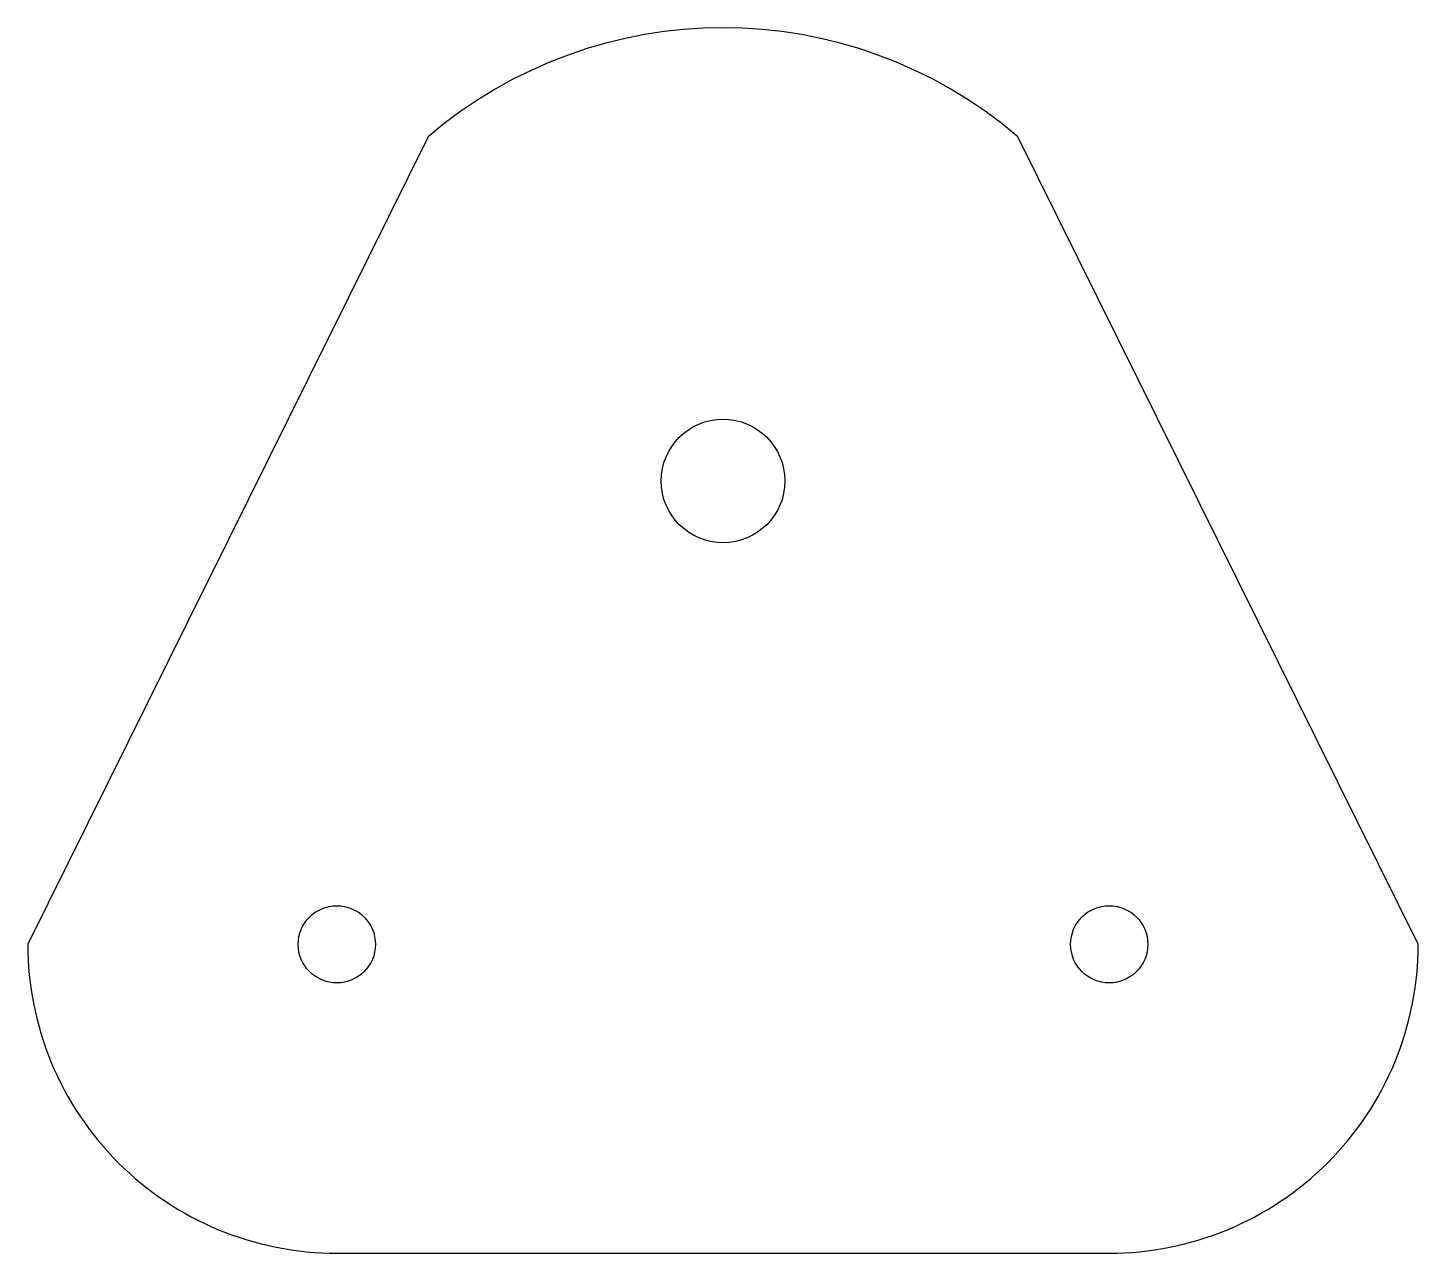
# Model space of a CAD drawing. Header units: millimetres. Extents: x -39.1 to 50.9, y -19.3 to 60.
import ezdxf

# ---------------------------------------------------------------- set-up
doc = ezdxf.new("R2010")
doc.units = ezdxf.units.MM

msp = doc.modelspace()

# ---------------------------------------------------------------- linework, layer by layer
msp.add_lwpolyline([(-19.053, -19.305), (30.947, -19.305, 0.414214), (50.947, 0.695), (25.032, 52.983, 0.369645), (-13.139, 52.983), (-39.053, 0.695, 0.414214)], format="xyb", close=True)
for centre, radius in [((5.947, 30.695), 4), ((-19.053, 0.695), 2.5), ((30.947, 0.695), 2.5)]:
    msp.add_circle(centre, radius)

doc.saveas('drawing.dxf')
